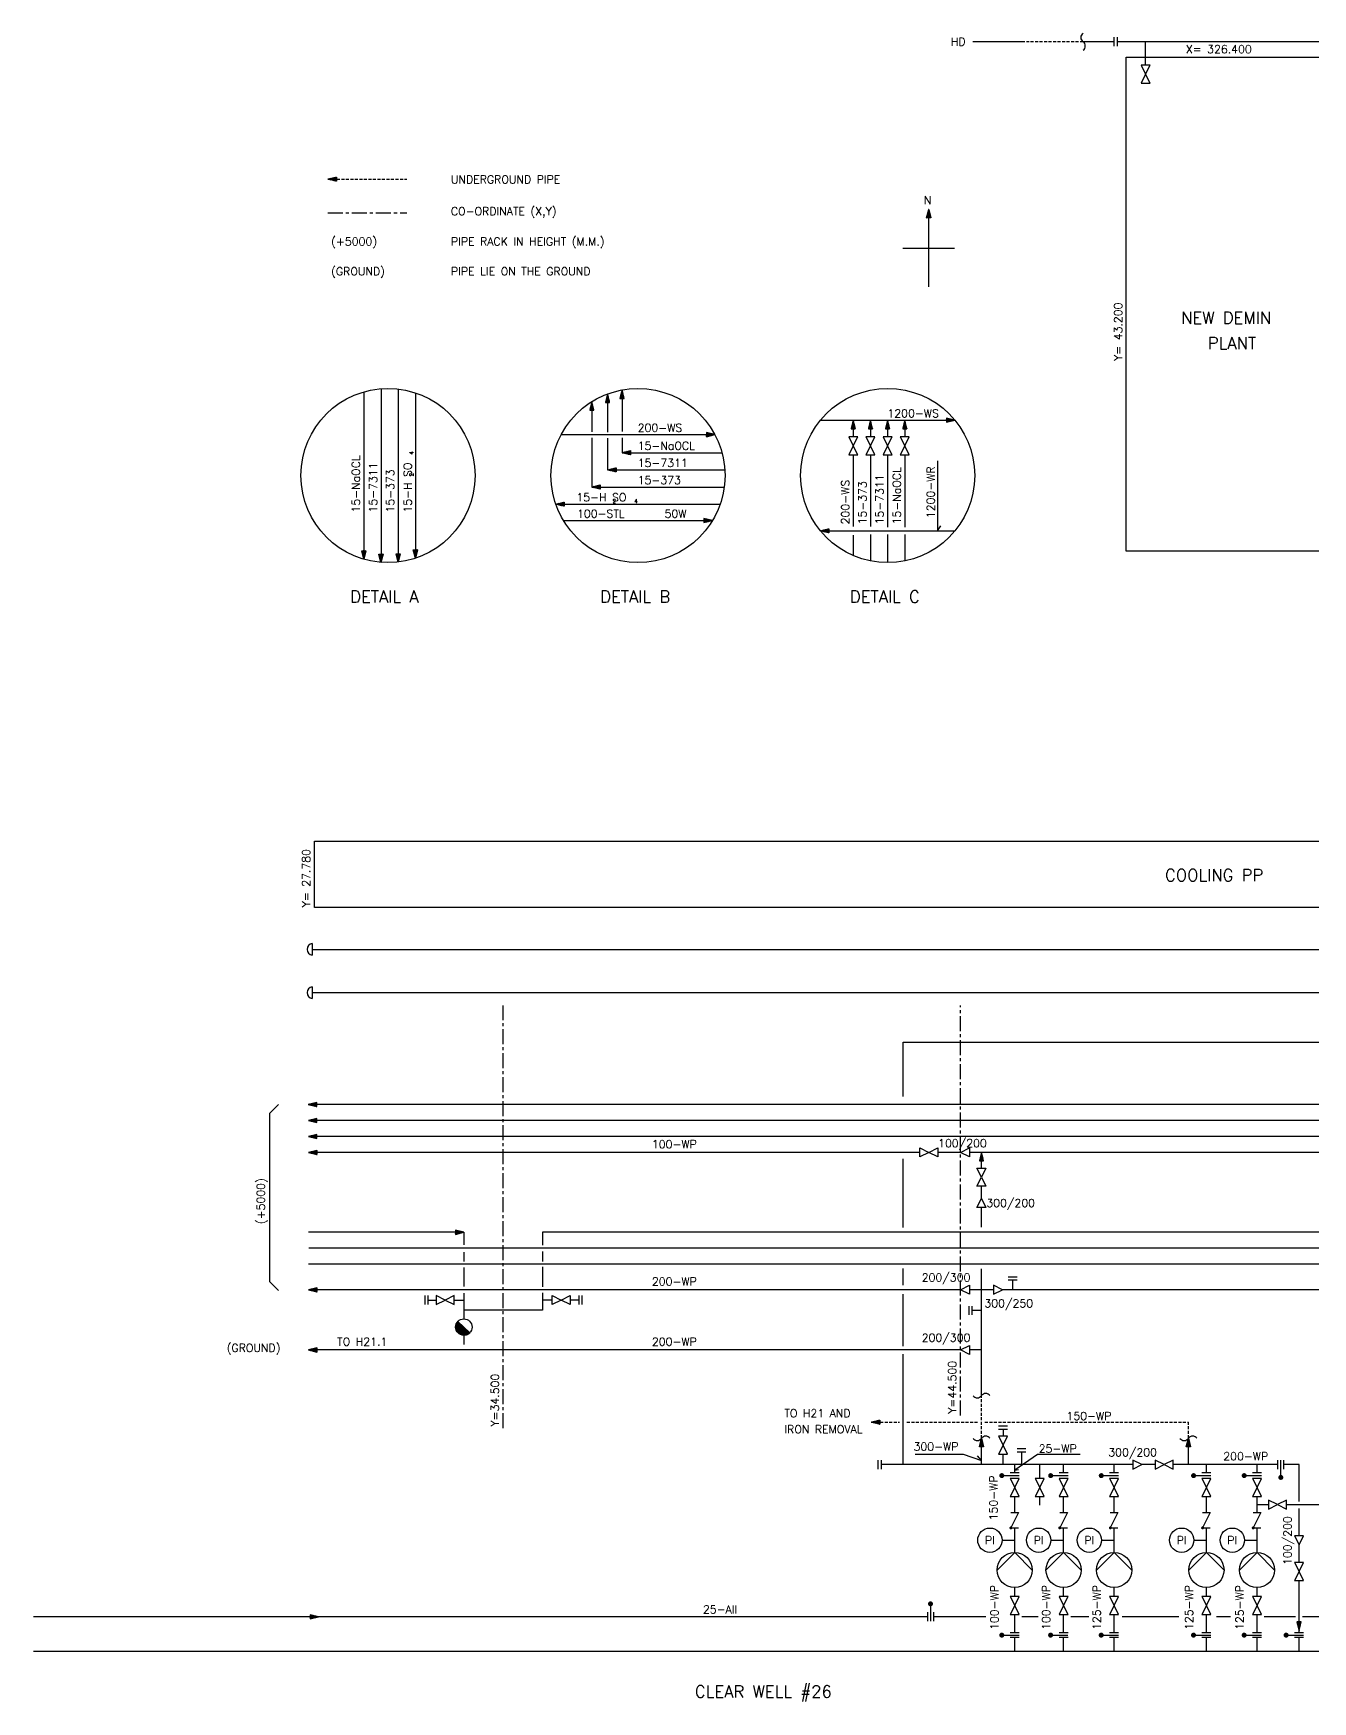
# Model space of a CAD drawing. Extents: x -296474 to -236062, y -106570 to -63689.
# Drawn here: x -296474 to -264499, y -105381 to -63689 of the extents above; entities that cross this region are included whole.
import ezdxf

# ---------------------------------------------------------------- set-up
doc = ezdxf.new("R2010")
doc.units = 0
doc.header["$LTSCALE"] = 300
doc.header["$MEASUREMENT"] = 0
doc.linetypes.add('CENTER', pattern=[2, 1.25, -0.25, 0.25, -0.25])
doc.linetypes.add('HIDDEN', pattern=[0.375, 0.25, -0.125])
doc.layers.get('0').update_dxf_attribs({"linetype": 'CONTINUOUS'})
for name, color, linetype in [('MINE-LINE', 6, 'CONTINUOUS'), ('P-SYMBOL', 2, 'CONTINUOUS'), ('TEXT', 8, 'CONTINUOUS')]:
    doc.layers.add(name, color=color, linetype=linetype)
doc.styles.add('ROMANS', font='romans')

# ---------------------------------------------------------------- blocks, each defined once
blk = doc.blocks.new('*X1')
at = {"color": 0}
for p, q in [((-45299, 9537), (-45296, 9540)), ((-45139, 9377), (-45299, 9537)), ((-45296, 9523), (-45278, 9540)), ((-45143, 9363), (-45294, 9514)), ((-45292, 9508), (-45261, 9540)), ((-45289, 9494), (-45243, 9540)), ((-45146, 9349), (-45288, 9491)), ((-45285, 9480), (-45225, 9540)), ((-45136, 9392), (-45284, 9540)), ((-45282, 9466), (-45208, 9540)), ((-45150, 9335), (-45282, 9467)), ((-45279, 9451), (-45190, 9540)), ((-45153, 9320), (-45277, 9444)), ((-45275, 9437), (-45172, 9540)), ((-45272, 9423), (-45155, 9540)), ((-45157, 9306), (-45271, 9421)), ((-45268, 9409), (-45137, 9540)), ((-45132, 9406), (-45267, 9540)), ((-45160, 9292), (-45266, 9398)), ((-45265, 9395), (-45119, 9540)), ((-45261, 9380), (-45102, 9540)), ((-45163, 9278), (-45260, 9374)), ((-45258, 9366), (-45105, 9519)), ((-45254, 9352), (-45111, 9496)), ((-45167, 9264), (-45254, 9351)), ((-45251, 9338), (-45116, 9472)), ((-45129, 9420), (-45249, 9540)), ((-45170, 9249), (-45249, 9328)), ((-45248, 9323), (-45122, 9449)), ((-45244, 9309), (-45128, 9426)), ((-45174, 9235), (-45243, 9304)), ((-45241, 9295), (-45133, 9402)), ((-45237, 9281), (-45139, 9379)), ((-45177, 9221), (-45237, 9281)), ((-45234, 9266), (-45145, 9356)), ((-45181, 9207), (-45232, 9258)), ((-45126, 9434), (-45231, 9540)), ((-45230, 9252), (-45150, 9332)), ((-45227, 9238), (-45156, 9309)), ((-45184, 9192), (-45226, 9234)), ((-45223, 9224), (-45162, 9286)), ((-45220, 9210), (-45167, 9262)), ((-45188, 9178), (-45220, 9211)), ((-45217, 9195), (-45173, 9239)), ((-45191, 9164), (-45215, 9188)), ((-45122, 9449), (-45214, 9540)), ((-45213, 9181), (-45178, 9216)), ((-45210, 9167), (-45184, 9192)), ((-45194, 9150), (-45209, 9164)), ((-45206, 9153), (-45190, 9169)), ((-45203, 9138), (-45195, 9146)), ((-45198, 9135), (-45203, 9141)), ((-45119, 9463), (-45196, 9540)), ((-45115, 9477), (-45178, 9540)), ((-45112, 9491), (-45161, 9540)), ((-45108, 9506), (-45143, 9540)), ((-45105, 9520), (-45125, 9540)), ((-45101, 9534), (-45107, 9540))]:
    blk.add_line(p, q, dxfattribs=at)
blk = doc.blocks.new('SON')
at = {"color": 0, "linetype": 'ByBlock'}
blk.add_lwpolyline([(64, 264), (-64, 264), (0, 0)], close=True, dxfattribs=at)
at = {"color": 0, "linetype": 'ByBlock', "xscale": 0.6400000000000001, "yscale": 0.6400000000000001, "zscale": 0.6400000000000001}
blk.add_blockref('*X1', (28928, -5841), dxfattribs=at)

msp = doc.modelspace()

# ---------------------------------------------------------------- hatches: boundary and pattern name
h = msp.add_hatch()
h.set_pattern_fill('ANSI31', color=6, style=0)
h.set_pattern_definition([(45, (1200, 0), (-0.08838834765, 0.08838834765), [])])
h.paths.add_polyline_path([(-285567, -96164), (-285861, -95878, 0.195037), (-285919, -96021, 0.673589)])

# ---------------------------------------------------------------- linework, layer by layer
at = {"color": 6}
for p, q in [((-271690, -63900), (-272989, -63900)), ((-269458, -63900), (-270237, -63900)), ((-257997, -63900), (-269378, -63900)), ((-268673, -64483), (-268673, -63900)), ((-274096, -70023), (-274096, -68087)), ((-274739, -69055), (-273453, -69055)), ((-288213, -72648), (-288213, -76830)), ((-287784, -72570), (-287784, -76908)), ((-287355, -72578), (-287355, -76900)), ((-286926, -72674), (-286926, -76804)), ((-282516, -72894), (-282516, -73649)), ((-282121, -72700), (-282121, -73654)), ((-281761, -72600), (-281761, -73639)), ((-276801, -73357), (-273440, -73357)), ((-275981, -73357), (-275981, -73773)), ((-275552, -73357), (-275552, -73773)), ((-275123, -73357), (-275123, -73773)), ((-274694, -73357), (-274694, -73773)), ((-283283, -73718), (-279441, -73718)), ((-282516, -73799), (-282516, -75027)), ((-282121, -73804), (-282121, -74598)), ((-281761, -73799), (-281761, -74169)), ((-281761, -74169), (-279263, -74169)), ((-288213, -74223), (-288213, -76830)), ((-287784, -74223), (-287784, -76908)), ((-287355, -74223), (-287355, -76900)), ((-286926, -74223), (-286926, -76804)), ((-282121, -74598), (-279191, -74598)), ((-275981, -74223), (-275981, -76017)), ((-275552, -74223), (-275552, -76017)), ((-275123, -74223), (-275123, -76027)), ((-274694, -74223), (-274694, -76027)), ((-282516, -75027), (-279206, -75027)), ((-283416, -75456), (-279308, -75456)), ((-283223, -75866), (-279501, -75866)), ((-276801, -76121), (-273440, -76121)), ((-275981, -76232), (-275981, -76737)), ((-275552, -76211), (-275552, -76871)), ((-275123, -76211), (-275123, -76915)), ((-274694, -76211), (-274694, -76872)), ((-289503, -86582), (-245139, -86582)), ((-289503, -87661), (-245139, -87661)), ((-274732, -88898), (-257054, -88898)), ((-274732, -90259), (-274732, -88898)), ((-241777, -90460), (-289603, -90460)), ((-241378, -90859), (-289599, -90859)), ((-240979, -91258), (-289599, -91258)), ((-274313, -91657), (-289596, -91657)), ((-273300, -91657), (-273863, -91657)), ((-243733, -91657), (-273075, -91657)), ((-272776, -92050), (-272776, -91657)), ((-274732, -93530), (-274732, -91817)), ((-272776, -92807), (-272776, -92500)), ((-272776, -93520), (-272776, -93032)), ((-285714, -93652), (-289594, -93652)), ((-285714, -93652), (-285714, -93968)), ((-240181, -93652), (-283746, -93652)), ((-283746, -93652), (-283746, -93975)), ((-239782, -94051), (-289592, -94051)), ((-285714, -94145), (-285714, -94382)), ((-283746, -94132), (-283746, -94382)), ((-239383, -94450), (-289596, -94450)), ((-285714, -94533), (-285714, -95005)), ((-283746, -94519), (-283746, -95012)), ((-274732, -94977), (-274732, -94560)), ((-272776, -97735), (-272776, -94562)), ((-271995, -95089), (-271995, -94851)), ((-273300, -95089), (-289598, -95089)), ((-286617, -95347), (-286403, -95347)), ((-285953, -95347), (-285714, -95347)), ((-285714, -95169), (-285714, -95816)), ((-283746, -95162), (-283746, -95598)), ((-283507, -95347), (-283746, -95347)), ((-282843, -95347), (-283057, -95347)), ((-274732, -96500), (-274732, -95198)), ((-272477, -95089), (-273075, -95089)), ((-238585, -95089), (-272252, -95089)), ((-285861, -95878), (-285567, -96164)), ((-283746, -95598), (-285714, -95598)), ((-272776, -95606), (-273014, -95606)), ((-285714, -96226), (-285714, -96453)), ((-273300, -96593), (-289598, -96593)), ((-274732, -99456), (-274732, -96694)), ((-272776, -96593), (-273075, -96593)), ((-272776, -99456), (-272776, -98801)), ((-272238, -98574), (-272238, -98744)), ((-267605, -99456), (-267605, -98801)), ((-272238, -99456), (-272238, -99194)), ((-271776, -99142), (-271776, -99456)), ((-268991, -99456), (-275275, -99456)), ((-271946, -99659), (-271946, -99456)), ((-271321, -99807), (-271321, -99456)), ((-270725, -99659), (-270725, -99456)), ((-269460, -99659), (-269460, -99456)), ((-268432, -99456), (-268766, -99456)), ((-265368, -99456), (-267982, -99456)), ((-267153, -99659), (-267153, -99456)), ((-265888, -99659), (-265888, -99456)), ((-264839, -99456), (-265220, -99456)), ((-264839, -100378), (-264839, -99456)), ((-271946, -100655), (-271946, -100257)), ((-271321, -100471), (-271321, -100257)), ((-270725, -100655), (-270725, -100257)), ((-269460, -100655), (-269460, -100257)), ((-267153, -100655), (-267153, -100257)), ((-265888, -100655), (-265888, -100257)), ((-265888, -100456), (-265600, -100456)), ((-265150, -100456), (-263951, -100456)), ((-264839, -101240), (-264839, -100551)), ((-271946, -101653), (-271946, -101040)), ((-270725, -101653), (-270725, -101040)), ((-269460, -101653), (-269460, -101040)), ((-267153, -101653), (-267153, -101040)), ((-265888, -101653), (-265888, -101040)), ((-272385, -102092), (-271946, -101653)), ((-272262, -101347), (-271946, -101347)), ((-271946, -101653), (-271507, -102092)), ((-271164, -102092), (-270725, -101653)), ((-271041, -101347), (-270725, -101347)), ((-270725, -101653), (-270286, -102092)), ((-269899, -102092), (-269460, -101653)), ((-269776, -101347), (-269460, -101347)), ((-269460, -101653), (-269021, -102092)), ((-267592, -102092), (-267153, -101653)), ((-267469, -101347), (-267153, -101347)), ((-267153, -101653), (-266714, -102092)), ((-266327, -102092), (-265888, -101653)), ((-266204, -101347), (-265888, -101347)), ((-265888, -101653), (-265449, -102092)), ((-264839, -101901), (-264839, -101465)), ((-271946, -102756), (-271946, -102531)), ((-270725, -102756), (-270725, -102531)), ((-269460, -102756), (-269460, -102531)), ((-267153, -102756), (-267153, -102531)), ((-265888, -102756), (-265888, -102531)), ((-264839, -103663), (-264839, -102351)), ((-274125, -103260), (-296474, -103260)), ((-272671, -103260), (-273977, -103260)), ((-271946, -103663), (-271946, -103206)), ((-271357, -103260), (-271769, -103260)), ((-270725, -103663), (-270725, -103206)), ((-270097, -103260), (-270542, -103260)), ((-269460, -103663), (-269460, -103206)), ((-267841, -103260), (-269256, -103260)), ((-267153, -103663), (-267153, -103206)), ((-266549, -103260), (-266902, -103260)), ((-265888, -103663), (-265888, -103206)), ((-264931, -103260), (-265713, -103260)), ((-262974, -103260), (-264756, -103260)), ((-271946, -104119), (-271946, -103777)), ((-270725, -104119), (-270725, -103777)), ((-269460, -104119), (-269460, -103777)), ((-267153, -104119), (-267153, -103777)), ((-265888, -104119), (-265888, -103777)), ((-264839, -104119), (-264839, -103777)), ((-296474, -104119), (-250653, -104119))]:
    msp.add_line(p, q, dxfattribs=at)
at = {"color": 2, "linetype": 'HIDDEN'}
for p, q in [((-270237, -63900), (-271655, -63900)), ((-289110, -67331), (-287138, -67331)), ((-272776, -98801), (-272776, -97735)), ((-275532, -98396), (-274825, -98396)), ((-274638, -98396), (-272872, -98396)), ((-272691, -98396), (-267605, -98396)), ((-267605, -98801), (-267605, -98396))]:
    msp.add_line(p, q, dxfattribs=at)
at = {"color": 4, "linetype": 'CENTER'}
for p, q in [((-289110, -68174), (-287138, -68174)), ((-284730, -98550), (-284730, -87982)), ((-273300, -98229), (-273300, -87982))]:
    msp.add_line(p, q, dxfattribs=at)
at = {"color": 6}
for points in [[(-263979, -64281), (-263979, -76631), (-269161, -76631), (-269161, -64281)], [(-289450, -83881), (-246823, -83881), (-246823, -85535), (-289450, -85535)]]:
    msp.add_lwpolyline(points, close=True, dxfattribs=at)
for points, const_width in [([(-272268, -99702, 1), (-272268, -99764, 1)], 62.4), ([(-271047, -99702, 1), (-271047, -99764, 1)], 62.4), ([(-269782, -99702, 1), (-269782, -99764, 1)], 62.4), ([(-267475, -99702, 1), (-267475, -99764, 1)], 62.4), ([(-266210, -99702, 1), (-266210, -99764, 1)], 62.4), ([(-265325, -99778, 1), (-265263, -99778, 1)], 62.4), ([(-272042, -101058, 1), (-272042, -101021, 1)], 36.7), ([(-270821, -101058, 1), (-270821, -101021, 1)], 36.7), ([(-269556, -101058, 1), (-269556, -101021, 1)], 36.7), ([(-267249, -101058, 1), (-267249, -101021, 1)], 36.7), ([(-265984, -101058, 1), (-265984, -101021, 1)], 36.7), ([(-274020, -102938, 1), (-274082, -102938, 1)], 62.4), ([(-272269, -103688, 1), (-272269, -103751, 1)], 62.4), ([(-271048, -103688, 1), (-271048, -103751, 1)], 62.4), ([(-269783, -103688, 1), (-269783, -103751, 1)], 62.4), ([(-267476, -103688, 1), (-267476, -103751, 1)], 62.4), ([(-266211, -103688, 1), (-266211, -103751, 1)], 62.4), ([(-265162, -103688, 1), (-265162, -103751, 1)], 62.4)]:
    msp.add_lwpolyline(points, format="xyb", close=True, dxfattribs=dict(at, const_width=const_width))
for centre, radius in [((-287610, -74739), 2176), ((-281362, -74739), 2176), ((-275120, -74739), 2176), ((-285714, -96021), 205), ((-272566, -101347), 304), ((-271345, -101347), 304), ((-270080, -101347), 304), ((-267773, -101347), 304), ((-266508, -101347), 304), ((-271946, -102092), 439), ((-270725, -102092), 439), ((-269460, -102092), 439), ((-267153, -102092), 439), ((-265888, -102092), 439)]:
    msp.add_circle(centre, radius, dxfattribs=at)
for centre, radius, start, end in [((-270165, -63794), 128, 124.3976, 235.6024), ((-270309, -64006), 128, 304.3976, 55.6024), ((-289487, -86582), 145, 96.4005, 263.5995), ((-289487, -87661), 145, 96.4005, 263.5995), ((-272882, -97663), 128, 214.3976, 325.6024), ((-272670, -97807), 128, 34.3976, 145.6024), ((-272882, -98729), 128, 214.3976, 325.6024), ((-272670, -98873), 128, 34.3976, 145.6024), ((-267711, -98729), 128, 214.3976, 325.6024), ((-267499, -98873), 128, 34.3976, 145.6024)]:
    msp.add_arc(centre, radius, start, end, dxfattribs=at)
at = {"layer": 'MINE-LINE', "color": 6, "linetype": 'Continuous'}
for p, q in [((-289503, -86438), (-289503, -86726)), ((-289503, -87517), (-289503, -87805)), ((-271850, -100655), (-272042, -101040)), ((-272042, -100655), (-271850, -100655)), ((-272042, -100655), (-271850, -100655)), ((-270629, -100655), (-270821, -101040)), ((-270821, -100655), (-270629, -100655)), ((-270821, -100655), (-270629, -100655)), ((-269364, -100655), (-269556, -101040)), ((-269556, -100655), (-269364, -100655)), ((-269556, -100655), (-269364, -100655)), ((-267057, -100655), (-267249, -101040)), ((-267249, -100655), (-267057, -100655)), ((-267249, -100655), (-267057, -100655)), ((-265792, -100655), (-265984, -101040)), ((-265984, -100655), (-265792, -100655)), ((-265984, -100655), (-265792, -100655)), ((-272042, -101040), (-271850, -101040)), ((-270821, -101040), (-270629, -101040)), ((-269556, -101040), (-269364, -101040)), ((-267249, -101040), (-267057, -101040)), ((-265984, -101040), (-265792, -101040))]:
    msp.add_line(p, q, dxfattribs=at)
at = {"layer": 'P-SYMBOL', "color": 6, "linetype": 'Continuous'}
for p, q in [((-269458, -64012), (-269458, -63788)), ((-269378, -64012), (-269378, -63788)), ((-268786, -64483), (-268673, -64708)), ((-268561, -64483), (-268786, -64483)), ((-268673, -64708), (-268561, -64483)), ((-268673, -64708), (-268786, -64933)), ((-268786, -64933), (-268561, -64933)), ((-268561, -64933), (-268673, -64708)), ((-276093, -73773), (-275981, -73998)), ((-275868, -73773), (-276093, -73773)), ((-275981, -73998), (-275868, -73773)), ((-275664, -73773), (-275552, -73998)), ((-275439, -73773), (-275664, -73773)), ((-275552, -73998), (-275439, -73773)), ((-275235, -73773), (-275123, -73998)), ((-275010, -73773), (-275235, -73773)), ((-275123, -73998), (-275010, -73773)), ((-274806, -73773), (-274694, -73998)), ((-274581, -73773), (-274806, -73773)), ((-274694, -73998), (-274581, -73773)), ((-275981, -73998), (-276093, -74223)), ((-275868, -74223), (-275981, -73998)), ((-275552, -73998), (-275664, -74223)), ((-275439, -74223), (-275552, -73998)), ((-275123, -73998), (-275235, -74223)), ((-275010, -74223), (-275123, -73998)), ((-274694, -73998), (-274806, -74223)), ((-274581, -74223), (-274694, -73998)), ((-276093, -74223), (-275868, -74223)), ((-275664, -74223), (-275439, -74223)), ((-275235, -74223), (-275010, -74223)), ((-274806, -74223), (-274581, -74223)), ((-274313, -91544), (-274088, -91657)), ((-274313, -91770), (-274313, -91544)), ((-274088, -91657), (-274313, -91770)), ((-274088, -91657), (-273863, -91544)), ((-273863, -91770), (-274088, -91657)), ((-273863, -91544), (-273863, -91770)), ((-273300, -91657), (-273075, -91544)), ((-273075, -91770), (-273300, -91657)), ((-273075, -91544), (-273075, -91770)), ((-272776, -92275), (-272889, -92050)), ((-272889, -92050), (-272664, -92050)), ((-272664, -92050), (-272776, -92275)), ((-272889, -92500), (-272776, -92275)), ((-272664, -92500), (-272889, -92500)), ((-272776, -92275), (-272664, -92500)), ((-272889, -93032), (-272776, -92807)), ((-272776, -92807), (-272664, -93032)), ((-272664, -93032), (-272889, -93032)), ((-273300, -95089), (-273075, -94976)), ((-273075, -94976), (-273075, -95201)), ((-272477, -94976), (-272477, -95201)), ((-272252, -95089), (-272477, -94976)), ((-271882, -94770), (-272108, -94770)), ((-271882, -94851), (-272108, -94851)), ((-286693, -95234), (-286693, -95460)), ((-286617, -95234), (-286617, -95460)), ((-286178, -95347), (-286403, -95234)), ((-286403, -95234), (-286403, -95460)), ((-286403, -95460), (-286178, -95347)), ((-285953, -95234), (-286178, -95347)), ((-286178, -95347), (-285953, -95460)), ((-285953, -95460), (-285953, -95234)), ((-283507, -95234), (-283282, -95347)), ((-283507, -95460), (-283507, -95234)), ((-283282, -95347), (-283507, -95460)), ((-283282, -95347), (-283057, -95234)), ((-283057, -95460), (-283282, -95347)), ((-283057, -95234), (-283057, -95460)), ((-282843, -95234), (-282843, -95460)), ((-282767, -95234), (-282767, -95460)), ((-273075, -95201), (-273300, -95089)), ((-272477, -95201), (-272252, -95089)), ((-273095, -95494), (-273095, -95718)), ((-273014, -95494), (-273014, -95718)), ((-273300, -96593), (-273075, -96480)), ((-273075, -96705), (-273300, -96593)), ((-273075, -96480), (-273075, -96705)), ((-272350, -98489), (-272126, -98489)), ((-272350, -98574), (-272126, -98574)), ((-272350, -98744), (-272238, -98969)), ((-272126, -98744), (-272350, -98744)), ((-272238, -98969), (-272126, -98744)), ((-272238, -98969), (-272350, -99194)), ((-272350, -99194), (-272126, -99194)), ((-272126, -99194), (-272238, -98969)), ((-271888, -99057), (-271664, -99057)), ((-271888, -99142), (-271664, -99142)), ((-275360, -99568), (-275360, -99343)), ((-275275, -99568), (-275275, -99343)), ((-268766, -99456), (-268991, -99343)), ((-268991, -99343), (-268991, -99568)), ((-268991, -99568), (-268766, -99456)), ((-268207, -99456), (-268432, -99343)), ((-268432, -99343), (-268432, -99568)), ((-268432, -99568), (-268207, -99456)), ((-267982, -99343), (-268207, -99456)), ((-268207, -99456), (-267982, -99568)), ((-267982, -99568), (-267982, -99343)), ((-265368, -99568), (-265368, -99343)), ((-265294, -99778), (-265294, -99343)), ((-265220, -99568), (-265220, -99343)), ((-272268, -99733), (-271834, -99733)), ((-272059, -99659), (-271834, -99659)), ((-272059, -99807), (-271946, -100032)), ((-271834, -99807), (-272059, -99807)), ((-271946, -100032), (-272059, -100257)), ((-271946, -100032), (-271834, -99807)), ((-271834, -100257), (-271946, -100032)), ((-271434, -99807), (-271321, -100032)), ((-271209, -99807), (-271434, -99807)), ((-271321, -100032), (-271434, -100257)), ((-271321, -100032), (-271209, -99807)), ((-271209, -100257), (-271321, -100032)), ((-271047, -99733), (-270613, -99733)), ((-270838, -99659), (-270613, -99659)), ((-270838, -99807), (-270725, -100032)), ((-270613, -99807), (-270838, -99807)), ((-270725, -100032), (-270838, -100257)), ((-270725, -100032), (-270613, -99807)), ((-270613, -100257), (-270725, -100032)), ((-269782, -99733), (-269348, -99733)), ((-269573, -99659), (-269348, -99659)), ((-269573, -99807), (-269460, -100032)), ((-269348, -99807), (-269573, -99807)), ((-269460, -100032), (-269573, -100257)), ((-269460, -100032), (-269348, -99807)), ((-269348, -100257), (-269460, -100032)), ((-267475, -99733), (-267041, -99733)), ((-267266, -99659), (-267041, -99659)), ((-267266, -99807), (-267153, -100032)), ((-267041, -99807), (-267266, -99807)), ((-267153, -100032), (-267266, -100257)), ((-267153, -100032), (-267041, -99807)), ((-267041, -100257), (-267153, -100032)), ((-266210, -99733), (-265776, -99733)), ((-266001, -99659), (-265776, -99659)), ((-266001, -99807), (-265888, -100032)), ((-265776, -99807), (-266001, -99807)), ((-265888, -100032), (-266001, -100257)), ((-265888, -100032), (-265776, -99807)), ((-265776, -100257), (-265888, -100032)), ((-272059, -100257), (-271834, -100257)), ((-271434, -100257), (-271209, -100257)), ((-270838, -100257), (-270613, -100257)), ((-269573, -100257), (-269348, -100257)), ((-267266, -100257), (-267041, -100257)), ((-266001, -100257), (-265776, -100257)), ((-265375, -100456), (-265600, -100344)), ((-265600, -100344), (-265600, -100568)), ((-265600, -100568), (-265375, -100456)), ((-265150, -100344), (-265375, -100456)), ((-265375, -100456), (-265150, -100568)), ((-265150, -100568), (-265150, -100344)), ((-264952, -101240), (-264839, -101465)), ((-264727, -101240), (-264952, -101240)), ((-264839, -101465), (-264727, -101240)), ((-264952, -101901), (-264839, -102126)), ((-264727, -101901), (-264952, -101901)), ((-264839, -102126), (-264952, -102351)), ((-264839, -102126), (-264727, -101901)), ((-264727, -102351), (-264839, -102126)), ((-264952, -102351), (-264727, -102351)), ((-274051, -102938), (-274051, -103372)), ((-272059, -102756), (-271946, -102981)), ((-271834, -102756), (-272059, -102756)), ((-271946, -102981), (-271834, -102756)), ((-270838, -102756), (-270725, -102981)), ((-270613, -102756), (-270838, -102756)), ((-270725, -102981), (-270613, -102756)), ((-269573, -102756), (-269460, -102981)), ((-269348, -102756), (-269573, -102756)), ((-269460, -102981), (-269348, -102756)), ((-267266, -102756), (-267153, -102981)), ((-267041, -102756), (-267266, -102756)), ((-267153, -102981), (-267041, -102756)), ((-266001, -102756), (-265888, -102981)), ((-265776, -102756), (-266001, -102756)), ((-265888, -102981), (-265776, -102756)), ((-274125, -103148), (-274125, -103372)), ((-273977, -103148), (-273977, -103372)), ((-271946, -102981), (-272059, -103206)), ((-272059, -103206), (-271834, -103206)), ((-271834, -103206), (-271946, -102981)), ((-270725, -102981), (-270838, -103206)), ((-270838, -103206), (-270613, -103206)), ((-270613, -103206), (-270725, -102981)), ((-269460, -102981), (-269573, -103206)), ((-269573, -103206), (-269348, -103206)), ((-269348, -103206), (-269460, -102981)), ((-267153, -102981), (-267266, -103206)), ((-267266, -103206), (-267041, -103206)), ((-267041, -103206), (-267153, -102981)), ((-265888, -102981), (-266001, -103206)), ((-266001, -103206), (-265776, -103206)), ((-265776, -103206), (-265888, -102981)), ((-272269, -103720), (-271835, -103720)), ((-271834, -103663), (-272059, -103663)), ((-271834, -103777), (-272059, -103777)), ((-271048, -103720), (-270614, -103720)), ((-270613, -103663), (-270838, -103663)), ((-270613, -103777), (-270838, -103777)), ((-269783, -103720), (-269349, -103720)), ((-269348, -103663), (-269573, -103663)), ((-269348, -103777), (-269573, -103777)), ((-267476, -103720), (-267042, -103720)), ((-267041, -103663), (-267266, -103663)), ((-267041, -103777), (-267266, -103777)), ((-266211, -103720), (-265777, -103720)), ((-265776, -103663), (-266001, -103663)), ((-265776, -103777), (-266001, -103777)), ((-265162, -103720), (-264728, -103720)), ((-264727, -103663), (-264952, -103663)), ((-264727, -103777), (-264952, -103777))]:
    msp.add_line(p, q, dxfattribs=at)
at = {"layer": 'TEXT', "color": 0, "linetype": 'Continuous'}
for p, q in [((-273874, -74368), (-273874, -76121)), ((-273874, -76121), (-273792, -75996)), ((-290348, -90460), (-290574, -90685)), ((-290574, -90685), (-290574, -94883)), ((-290348, -95108), (-290574, -94883)), ((-274432, -99194), (-273237, -99194)), ((-273237, -99194), (-272776, -99359)), ((-271373, -99209), (-271946, -99599)), ((-270313, -99209), (-271373, -99209)), ((-272776, -99359), (-272873, -99241)), ((-271946, -99599), (-271855, -99580))]:
    msp.add_line(p, q, dxfattribs=at)

# ---------------------------------------------------------------- block references
at = {"color": 6, "yscale": 0.7999999999883585}
for p, xscale, zscale, rotation in [((-289110, -67331), -0.8000000000465661, 0.8, 270), ((-274096, -68087), -0.7999999999883585, 0.8, 180), ((-282516, -72894), 0.7999999999883585, 0.7999999999883585, 180), ((-282121, -72700), 0.7999999999883585, 0.7999999999883585, 180), ((-281761, -72600), 0.7999999999883585, 0.7999999999883585, 180), ((-275981, -73357), 0.7999999999883585, 0.7999999999883585, 180), ((-275552, -73357), 0.7999999999883585, 0.7999999999883585, 180), ((-275123, -73357), 0.7999999999883585, 0.7999999999883585, 180), ((-274694, -73357), 0.7999999999883585, 0.7999999999883585, 180), ((-273440, -73357), 0.7999999999883585, 0.7999999999883585, 90), ((-279441, -73718), 0.7999999999883585, 0.7999999999883585, 90), ((-281761, -74168), -0.7999999999883585, 0.8, 270), ((-282121, -74597), -0.7999999999883585, 0.8, 270), ((-282516, -75026), -0.7999999999883585, 0.8, 270), ((-283416, -75455), -0.7999999999883585, 0.8, 270), ((-279501, -75866), 0.7999999999883585, 0.7999999999883585, 90), ((-276801, -76121), -0.7999999999883585, 0.8, 270), ((-289603, -90460), 0.7999999999883585, 0.7999999999883585, 270), ((-289599, -90859), 0.7999999999883585, 0.7999999999883585, 270), ((-289599, -91258), 0.7999999999883585, 0.7999999999883585, 270), ((-289596, -91657), 0.7999999999883585, 0.7999999999883585, 270), ((-272776, -91657), 0.7999999999883585, 0.7999999999883585, 180), ((-285714, -93652), 0.7999999999883585, 0.7999999999883585, 90), ((-289596, -95089), 0.7999999999883585, 0.7999999999883585, 270), ((-289596, -96593), 0.7999999999883585, 0.7999999999883585, 270), ((-275532, -98396), -0.8000000000465661, 0.8, 270), ((-272776, -98801), -0.8000000000465661, 0.8, 180), ((-267605, -98801), -0.8000000000465661, 0.8, 180), ((-289346, -103260), 0.7999999999883585, 0.7999999999883585, 90)]:
    msp.add_blockref('SON', p, dxfattribs=dict(at, xscale=xscale, zscale=zscale, rotation=rotation))
for p, xscale, zscale in [((-288213, -76830), -0.7999999999883585, 0.8), ((-287785, -76914), -0.7999999999883585, 0.8), ((-287356, -76905), -0.7999999999883585, 0.8), ((-286926, -76804), -0.7999999999883585, 0.8), ((-264839, -103601), 0.7999999999883585, 0.7999999999883585)]:
    msp.add_blockref('SON', p, dxfattribs=dict(at, xscale=xscale, zscale=zscale))

# ---------------------------------------------------------------- texts
at = {"layer": 'TEXT', "color": 0, "linetype": 'Continuous', "style": 'ROMANS'}
for s, height, p in [('HD', 200, (-273542, -63997)), ('X= 326.400', 200, (-267667, -64184)), ('UNDERGROUND PIPE', 200, (-286037, -67440)), ('N', 200, (-274215, -67960)), ('CO-ORDINATE (X,Y)', 200, (-286037, -68234)), ('(+5000)', 200, (-289031, -68991)), ('PIPE RACK IN HEIGHT (M.M.)', 200, (-286037, -68991)), ('(GROUND)', 200, (-289031, -69736)), ('PIPE LIE ON THE GROUND', 200, (-286037, -69736)), ('NEW DEMIN', 300, (-267787, -70946)), ('PLANT', 300, (-267119, -71582)), ('1200-WS', 200, (-275127, -73285)), ('200-WS', 200, (-281369, -73646)), ('15-NaOCL', 200, (-281369, -74096)), ('15-7311', 200, (-281369, -74525)), ('15-373', 200, (-281369, -74954)), ('15-H SO', 200, (-282902, -75383)), ('2', 100, (-281998, -75427)), ('4', 100, (-281453, -75427)), ('100-STL      50W', 200, (-282886, -75793)), ('DETAIL A', 300, (-288555, -77916)), ('DETAIL B', 300, (-282307, -77916)), ('DETAIL C', 300, (-276065, -77916)), ('COOLING PP', 300, (-268189, -84877)), ('100/200', 200, (-273860, -91525)), ('100-WP', 200, (-281014, -91550)), ('300/200', 200, (-272655, -93020)), ('200-WP', 200, (-281014, -94982)), ('200/300', 200, (-274270, -94882)), ('300/250', 200, (-272703, -95528)), ('TO H21.1', 200, (-288880, -96486)), ('200-WP', 200, (-281014, -96486)), ('200/300', 200, (-274270, -96386)), ('(GROUND)', 200, (-291643, -96640)), ('TO H21 AND', 200, (-277703, -98275)), ('150-WP', 200, (-270652, -98344)), ('IRON REMOVAL', 200, (-277703, -98674)), ('300-WP', 200, (-274474, -99106)), ('25-WP', 200, (-271347, -99157)), ('300/200', 200, (-269607, -99251)), ('200-WP', 200, (-266733, -99349)), ('PI', 200, (-272691, -101448)), ('PI', 200, (-271470, -101448)), ('PI', 200, (-270205, -101448)), ('PI', 200, (-267898, -101448)), ('PI', 200, (-266633, -101448)), ('25-AII', 200, (-279738, -103176)), ('CLEAR WELL #26', 300, (-279939, -105281))]:
    msp.add_text(s, height=height, dxfattribs=at).set_placement(p)
for s, height, p in [('Y= 43.200', 200, (-269261, -71874)), ('4', 100, (-286974, -74217)), ('15-NaOCL', 200, (-288312, -75665)), ('15-7311', 200, (-287883, -75665)), ('15-373', 200, (-287454, -75665)), ('15-H SO', 200, (-287018, -75666)), ('15-NaOCL', 200, (-274793, -75961)), ('1200-WR', 200, (-273946, -75804)), ('2', 100, (-286974, -74762)), ('200-WS', 200, (-276080, -75961)), ('15-373', 200, (-275651, -75961)), ('15-7311', 200, (-275222, -75961)), ('Y= 27.780', 200, (-289555, -85531)), ('(+5000)', 200, (-290690, -93448)), ('Y=44.500', 200, (-273406, -98186)), ('Y=34.500', 200, (-284836, -98507)), ('150-WP', 200, (-272376, -100852)), ('100/200', 200, (-265027, -101965)), ('100-WP', 200, (-272353, -103590)), ('100-WP', 200, (-271061, -103590)), ('125-WP', 200, (-269796, -103590)), ('125-WP', 200, (-267489, -103590)), ('125-WP', 200, (-266224, -103590))]:
    msp.add_text(s, height=height, rotation=90, dxfattribs=at).set_placement(p)

doc.saveas('drawing.dxf')
